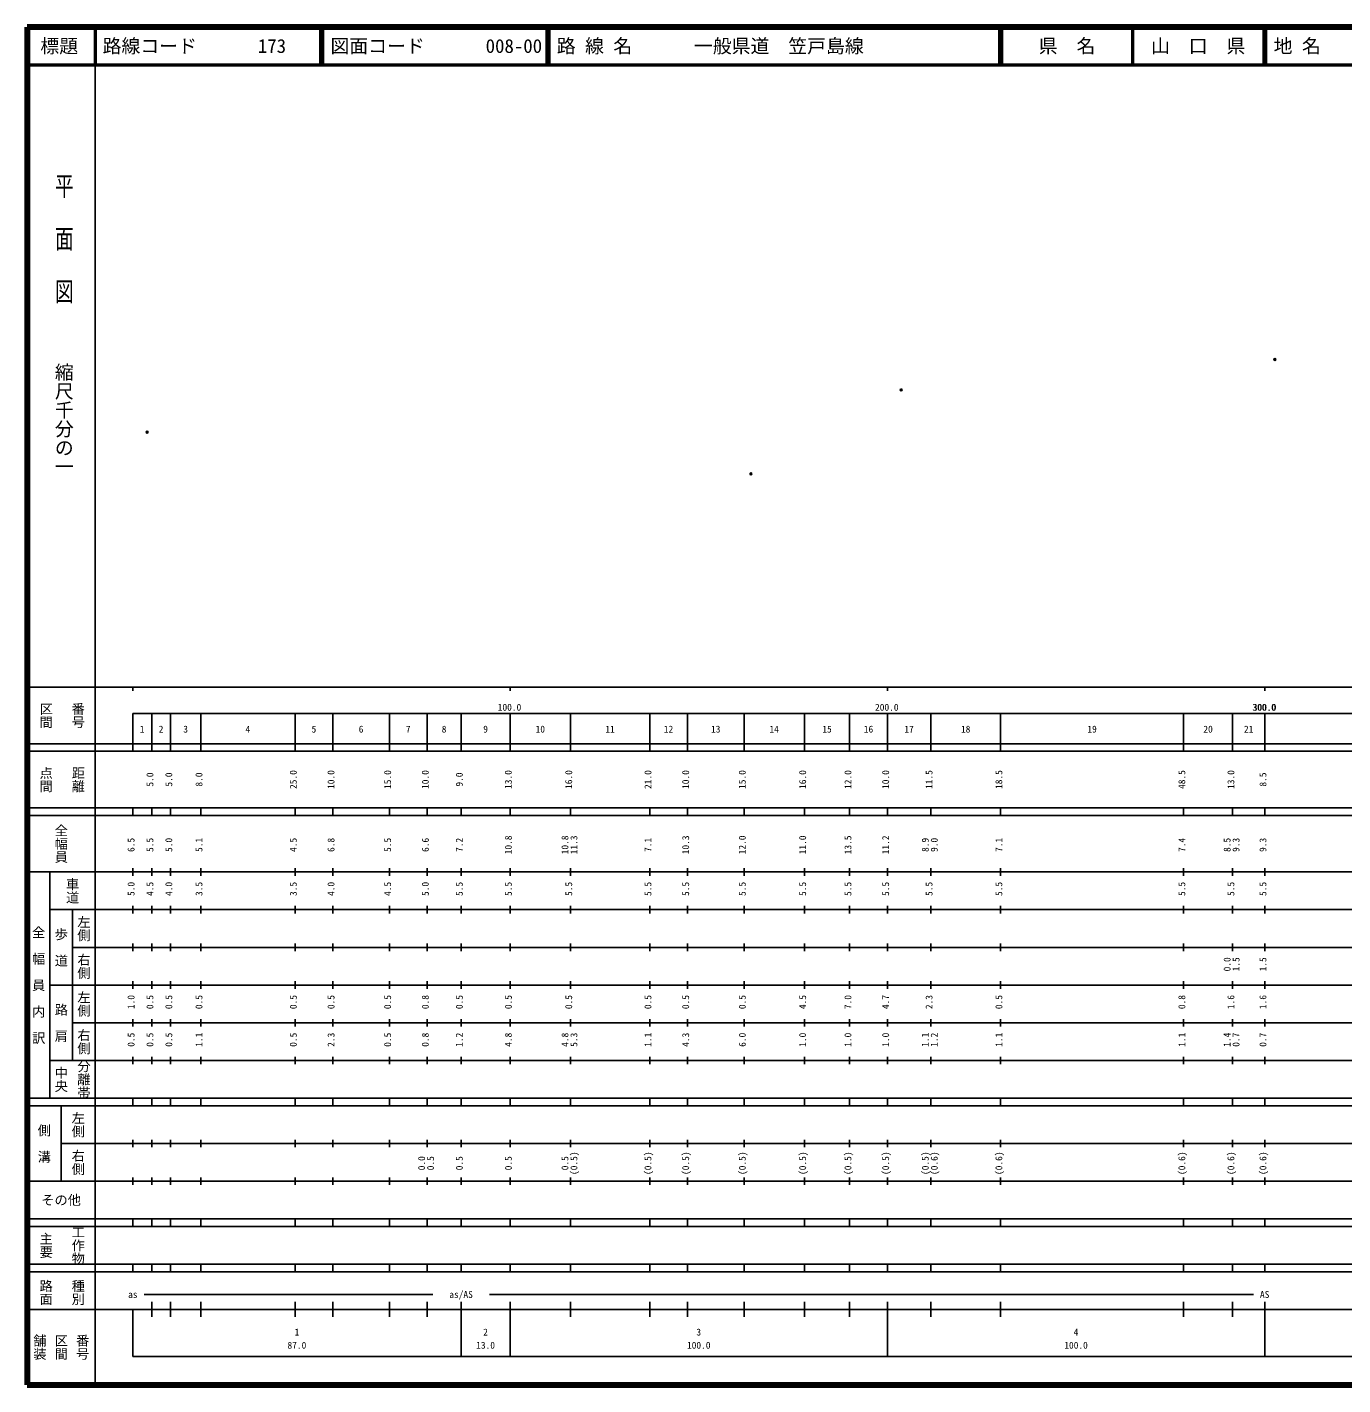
# Model space of a CAD drawing. Units: millimetres on the paper. Extents: x 40 to 680, y 20 to 380.
# Drawn here: x 40 to 388.7, y 20 to 380 of the extents above; entities that cross this region are included whole.
import ezdxf
from ezdxf.enums import TextEntityAlignment as Align

# ---------------------------------------------------------------- set-up
doc = ezdxf.new("R2010")
doc.units = ezdxf.units.MM
doc.header["$PDMODE"] = 32
doc.header["$PDSIZE"] = 0.5
doc.layers.add('M-OTRS', color=6, linetype='Continuous')
doc.layers.add('M-TTL-TXT', color=7, linetype='Continuous')
for name, color, linetype, lineweight in [('M-TTL', 2, 'Continuous', 140), ('M-TTL-BAND', 7, 'Continuous', 25), ('M-TTL-LINE', 7, 'Continuous', 50)]:
    doc.layers.add(name, color=color, linetype=linetype, lineweight=lineweight)
doc.styles.add('@ＭＳ ゴシック', font='')
doc.styles.add('ＭＳ ゴシック', font='')
doc.styles.get('@ＭＳ ゴシック').set_extended_font_data('@MS Gothic')
doc.styles.get('ＭＳ ゴシック').set_extended_font_data('MS Gothic')

msp = doc.modelspace()

# ---------------------------------------------------------------- linework, layer by layer
at = {"layer": 'M-OTRS'}
for p in [(370.714, 291.879), (271.663, 283.795), (71.783, 272.612), (231.85, 261.538)]:
    msp.add_point(p, dxfattribs=at)
at = {"layer": 'M-TTL'}
for p, q in [((40, 380), (40, 20)), ((680, 380), (40, 380)), ((40, 20), (680, 20))]:
    msp.add_line(p, q, dxfattribs=at)
at = {"layer": 'M-TTL-BAND'}
for p, q in [((58, 370), (58, 20)), ((40, 205), (579, 205)), ((68, 205), (68, 204)), ((168, 205), (168, 204)), ((268, 205), (268, 204)), ((368, 205), (368, 204)), ((68, 198), (579, 198)), ((68, 198), (68, 188)), ((73, 188), (73, 198)), ((78, 188), (78, 198)), ((86, 188), (86, 198)), ((111, 188), (111, 198)), ((121, 188), (121, 198)), ((136, 188), (136, 198)), ((146, 188), (146, 198)), ((155, 188), (155, 198)), ((168, 188), (168, 198)), ((184, 188), (184, 198)), ((205, 188), (205, 198)), ((215, 188), (215, 198)), ((230, 188), (230, 198)), ((246, 188), (246, 198)), ((258, 188), (258, 198)), ((268, 188), (268, 198)), ((279.5, 188), (279.5, 198)), ((298, 188), (298, 198)), ((346.5, 188), (346.5, 198)), ((359.5, 188), (359.5, 198)), ((368, 188), (368, 198)), ((40, 190), (579, 190)), ((40, 188), (579, 188)), ((40, 173), (579, 173)), ((68, 171), (68, 173)), ((73, 171), (73, 173)), ((78, 171), (78, 173)), ((86, 171), (86, 173)), ((111, 171), (111, 173)), ((121, 171), (121, 173)), ((136, 171), (136, 173)), ((146, 171), (146, 173)), ((155, 171), (155, 173)), ((168, 171), (168, 173)), ((184, 171), (184, 173)), ((205, 171), (205, 173)), ((215, 171), (215, 173)), ((230, 171), (230, 173)), ((246, 171), (246, 173)), ((258, 171), (258, 173)), ((268, 171), (268, 173)), ((279.5, 171), (279.5, 173)), ((298, 171), (298, 173)), ((346.5, 171), (346.5, 173)), ((359.5, 171), (359.5, 173)), ((368, 171), (368, 173)), ((40, 171), (579, 171)), ((40, 156), (579, 156)), ((46, 96), (46, 156)), ((68, 155), (68, 157)), ((73, 155), (73, 157)), ((78, 155), (78, 157)), ((86, 155), (86, 157)), ((111, 155), (111, 157)), ((121, 155), (121, 157)), ((136, 155), (136, 157)), ((146, 155), (146, 157)), ((155, 155), (155, 157)), ((168, 155), (168, 157)), ((184, 155), (184, 157)), ((205, 155), (205, 157)), ((215, 155), (215, 157)), ((230, 155), (230, 157)), ((246, 155), (246, 157)), ((258, 155), (258, 157)), ((268, 155), (268, 157)), ((279.5, 155), (279.5, 157)), ((298, 155), (298, 157)), ((346.5, 155), (346.5, 157)), ((359.5, 155), (359.5, 157)), ((368, 155), (368, 157)), ((46, 146), (579, 146)), ((52, 146), (52, 106)), ((68, 145), (68, 147)), ((73, 145), (73, 147)), ((78, 145), (78, 147)), ((86, 145), (86, 147)), ((111, 145), (111, 147)), ((121, 145), (121, 147)), ((136, 145), (136, 147)), ((146, 145), (146, 147)), ((155, 145), (155, 147)), ((168, 145), (168, 147)), ((184, 145), (184, 147)), ((205, 145), (205, 147)), ((215, 145), (215, 147)), ((230, 145), (230, 147)), ((246, 145), (246, 147)), ((258, 145), (258, 147)), ((268, 145), (268, 147)), ((279.5, 145), (279.5, 147)), ((298, 145), (298, 147)), ((346.5, 145), (346.5, 147)), ((359.5, 145), (359.5, 147)), ((368, 145), (368, 147)), ((68, 135), (68, 137)), ((73, 135), (73, 137)), ((78, 135), (78, 137)), ((86, 135), (86, 137)), ((111, 135), (111, 137)), ((121, 135), (121, 137)), ((136, 135), (136, 137)), ((146, 135), (146, 137)), ((155, 135), (155, 137)), ((168, 135), (168, 137)), ((184, 135), (184, 137)), ((205, 135), (205, 137)), ((215, 135), (215, 137)), ((230, 135), (230, 137)), ((246, 135), (246, 137)), ((258, 135), (258, 137)), ((268, 135), (268, 137)), ((279.5, 135), (279.5, 137)), ((298, 135), (298, 137)), ((346.5, 135), (346.5, 137)), ((359.5, 135), (359.5, 137)), ((368, 135), (368, 137)), ((52, 136), (579, 136)), ((46, 126), (579, 126)), ((68, 125), (68, 127)), ((73, 125), (73, 127)), ((78, 125), (78, 127)), ((86, 125), (86, 127)), ((111, 125), (111, 127)), ((121, 125), (121, 127)), ((136, 125), (136, 127)), ((146, 125), (146, 127)), ((155, 125), (155, 127)), ((168, 125), (168, 127)), ((184, 125), (184, 127)), ((205, 125), (205, 127)), ((215, 125), (215, 127)), ((230, 125), (230, 127)), ((246, 125), (246, 127)), ((258, 125), (258, 127)), ((268, 125), (268, 127)), ((279.5, 125), (279.5, 127)), ((298, 125), (298, 127)), ((346.5, 125), (346.5, 127)), ((359.5, 125), (359.5, 127)), ((368, 125), (368, 127)), ((52, 116), (579, 116)), ((68, 115), (68, 117)), ((73, 115), (73, 117)), ((78, 115), (78, 117)), ((86, 115), (86, 117)), ((111, 115), (111, 117)), ((121, 115), (121, 117)), ((136, 115), (136, 117)), ((146, 115), (146, 117)), ((155, 115), (155, 117)), ((168, 115), (168, 117)), ((184, 115), (184, 117)), ((205, 115), (205, 117)), ((215, 115), (215, 117)), ((230, 115), (230, 117)), ((246, 115), (246, 117)), ((258, 115), (258, 117)), ((268, 115), (268, 117)), ((279.5, 115), (279.5, 117)), ((298, 115), (298, 117)), ((346.5, 115), (346.5, 117)), ((359.5, 115), (359.5, 117)), ((368, 115), (368, 117)), ((46, 106), (579, 106)), ((68, 105), (68, 107)), ((73, 105), (73, 107)), ((78, 105), (78, 107)), ((86, 105), (86, 107)), ((111, 105), (111, 107)), ((121, 105), (121, 107)), ((136, 105), (136, 107)), ((146, 105), (146, 107)), ((155, 105), (155, 107)), ((168, 105), (168, 107)), ((184, 105), (184, 107)), ((205, 105), (205, 107)), ((215, 105), (215, 107)), ((230, 105), (230, 107)), ((246, 105), (246, 107)), ((258, 105), (258, 107)), ((268, 105), (268, 107)), ((279.5, 105), (279.5, 107)), ((298, 105), (298, 107)), ((346.5, 105), (346.5, 107)), ((359.5, 105), (359.5, 107)), ((368, 105), (368, 107)), ((40, 96), (579, 96)), ((40, 94), (579, 94)), ((49, 94), (49, 74)), ((68, 94), (68, 96)), ((73, 94), (73, 96)), ((78, 94), (78, 96)), ((86, 94), (86, 96)), ((111, 94), (111, 96)), ((121, 94), (121, 96)), ((136, 94), (136, 96)), ((146, 94), (146, 96)), ((155, 94), (155, 96)), ((168, 94), (168, 96)), ((184, 94), (184, 96)), ((205, 94), (205, 96)), ((215, 94), (215, 96)), ((230, 94), (230, 96)), ((246, 94), (246, 96)), ((258, 94), (258, 96)), ((268, 94), (268, 96)), ((279.5, 94), (279.5, 96)), ((298, 94), (298, 96)), ((346.5, 94), (346.5, 96)), ((359.5, 94), (359.5, 96)), ((368, 94), (368, 96)), ((49, 84), (579, 84)), ((68, 83), (68, 85)), ((73, 83), (73, 85)), ((78, 83), (78, 85)), ((86, 83), (86, 85)), ((111, 83), (111, 85)), ((121, 83), (121, 85)), ((136, 83), (136, 85)), ((146, 83), (146, 85)), ((155, 83), (155, 85)), ((168, 83), (168, 85)), ((184, 83), (184, 85)), ((205, 83), (205, 85)), ((215, 83), (215, 85)), ((230, 83), (230, 85)), ((246, 83), (246, 85)), ((258, 83), (258, 85)), ((268, 83), (268, 85)), ((279.5, 83), (279.5, 85)), ((298, 83), (298, 85)), ((346.5, 83), (346.5, 85)), ((359.5, 83), (359.5, 85)), ((368, 83), (368, 85)), ((40, 74), (579, 74)), ((68, 73), (68, 75)), ((73, 73), (73, 75)), ((78, 73), (78, 75)), ((86, 73), (86, 75)), ((111, 73), (111, 75)), ((121, 73), (121, 75)), ((136, 73), (136, 75)), ((146, 73), (146, 75)), ((155, 73), (155, 75)), ((168, 73), (168, 75)), ((184, 73), (184, 75)), ((205, 73), (205, 75)), ((215, 73), (215, 75)), ((230, 73), (230, 75)), ((246, 73), (246, 75)), ((258, 73), (258, 75)), ((268, 73), (268, 75)), ((279.5, 73), (279.5, 75)), ((298, 73), (298, 75)), ((346.5, 73), (346.5, 75)), ((359.5, 73), (359.5, 75)), ((368, 73), (368, 75)), ((40, 64), (579, 64)), ((40, 62), (579, 62)), ((68, 62), (68, 64)), ((73, 62), (73, 64)), ((78, 62), (78, 64)), ((86, 62), (86, 64)), ((111, 62), (111, 64)), ((121, 62), (121, 64)), ((136, 62), (136, 64)), ((146, 62), (146, 64)), ((155, 62), (155, 64)), ((168, 62), (168, 64)), ((184, 62), (184, 64)), ((205, 62), (205, 64)), ((215, 62), (215, 64)), ((230, 62), (230, 64)), ((246, 62), (246, 64)), ((258, 62), (258, 64)), ((268, 62), (268, 64)), ((279.5, 62), (279.5, 64)), ((298, 62), (298, 64)), ((346.5, 62), (346.5, 64)), ((359.5, 62), (359.5, 64)), ((368, 62), (368, 64)), ((40, 52), (579, 52)), ((68, 50), (68, 52)), ((73, 50), (73, 52)), ((78, 50), (78, 52)), ((86, 50), (86, 52)), ((111, 50), (111, 52)), ((121, 50), (121, 52)), ((136, 50), (136, 52)), ((146, 50), (146, 52)), ((155, 50), (155, 52)), ((168, 50), (168, 52)), ((184, 50), (184, 52)), ((205, 50), (205, 52)), ((215, 50), (215, 52)), ((230, 50), (230, 52)), ((246, 50), (246, 52)), ((258, 50), (258, 52)), ((268, 50), (268, 52)), ((279.5, 50), (279.5, 52)), ((298, 50), (298, 52)), ((346.5, 50), (346.5, 52)), ((359.5, 50), (359.5, 52)), ((368, 50), (368, 52)), ((40, 50), (579, 50)), ((71, 44), (147.5, 44)), ((162.5, 44), (365, 44)), ((40, 40), (579, 40)), ((68, 40), (68, 27.5)), ((73, 38), (73, 42)), ((78, 38), (78, 42)), ((86, 38), (86, 42)), ((111, 38), (111, 42)), ((121, 38), (121, 42)), ((136, 38), (136, 42)), ((146, 38), (146, 42)), ((155, 27.5), (155, 42)), ((168, 27.5), (168, 42)), ((184, 38), (184, 42)), ((205, 38), (205, 42)), ((215, 38), (215, 42)), ((230, 38), (230, 42)), ((246, 38), (246, 42)), ((258, 38), (258, 42)), ((268, 27.5), (268, 42)), ((279.5, 38), (279.5, 42)), ((298, 38), (298, 42)), ((346.5, 38), (346.5, 42)), ((359.5, 38), (359.5, 42)), ((368, 27.5), (368, 42)), ((68, 27.5), (579, 27.5))]:
    msp.add_line(p, q, dxfattribs=at)
at = {"layer": 'M-TTL-LINE'}
for p, q in [((58, 380), (58, 370)), ((117.75, 380), (117.75, 370)), ((118.25, 380), (118.25, 370)), ((177.75, 380), (177.75, 370)), ((178.25, 380), (178.25, 370)), ((297.75, 380), (297.75, 370)), ((298.25, 380), (298.25, 370)), ((333, 380), (333, 370)), ((367.75, 380), (367.75, 370)), ((368.25, 380), (368.25, 370)), ((40, 370), (680, 370))]:
    msp.add_line(p, q, dxfattribs=at)

# ---------------------------------------------------------------- texts
at = {"layer": 'M-TTL-BAND', "style": '@ＭＳ ゴシック', "width": 1.4}
msp.add_text('平  面  図', height=3.666, rotation=270, dxfattribs=at).set_placement((49.777, 306.475), align=Align.MIDDLE_RIGHT)
at = {"layer": 'M-TTL-BAND', "style": '@ＭＳ ゴシック'}
msp.add_text('縮尺千分の一', height=3.666, rotation=270, dxfattribs=at).set_placement((49.777, 261.03), align=Align.MIDDLE_RIGHT)
for s, p in [('区間', (45, 197.5)), ('番号', (53.5, 197.5)), ('点間', (45, 180.5)), ('距離', (53.5, 180.5)), ('全幅員', (49, 163.5)), ('車道', (52, 151)), ('左側', (55, 141)), ('全\u3000幅\u3000員\u3000内\u3000訳', (43, 126)), ('歩\u3000道', (49, 136)), ('右側', (55, 131)), ('左側', (55, 121)), ('路\u3000肩', (49, 116)), ('右側', (55, 111)), ('分離帯', (55, 101)), ('中央', (49, 101)), ('左側', (53.5, 89)), ('側\u3000溝', (44.5, 84)), ('右側', (53.5, 79)), ('工作物', (53.5, 57)), ('主要', (45, 57)), ('路面', (45, 44.5)), ('種別', (53.5, 44.5)), ('舗装', (43.333, 30)), ('区間', (49, 30)), ('番号', (54.667, 30))]:
    msp.add_text(s, height=2.566, rotation=270, dxfattribs=at).set_placement(p, align=Align.MIDDLE_CENTER)
at = {"layer": 'M-TTL-BAND', "style": 'ＭＳ ゴシック'}
for s, p in [('100.0', (167.844, 198.195)), ('200.0', (267.844, 198.195)), ('300.0', (367.844, 198.195)), ('300.0', (368, 198.195)), ('1', (70.5, 192.405)), ('2', (75.5, 192.405)), ('3', (82, 192.405)), ('4', (98.5, 192.405)), ('5', (116, 192.405)), ('6', (128.5, 192.405)), ('7', (141, 192.405)), ('8', (150.5, 192.405)), ('9', (161.5, 192.405)), ('10', (176, 192.405)), ('11', (194.5, 192.405)), ('12', (210, 192.405)), ('13', (222.5, 192.405)), ('14', (238, 192.405)), ('15', (252, 192.405)), ('16', (263, 192.405)), ('17', (273.75, 192.405)), ('18', (288.75, 192.405)), ('19', (322.25, 192.405)), ('20', (353, 192.405)), ('21', (363.75, 192.405)), ('as', (68, 42.5)), ('as/AS', (155, 42.5)), ('AS', (368, 42.5)), ('1', (111.5, 32.523)), ('2', (161.5, 32.523)), ('3', (218, 32.523)), ('4', (318, 32.523)), ('87.0', (111.5, 29.033)), ('13.0', (161.5, 29.033)), ('100.0', (218, 29.033)), ('100.0', (318, 29.033))]:
    msp.add_text(s, height=1.833, dxfattribs=at).set_placement(p, align=Align.BOTTOM_CENTER)
for s, p in [('5.0', (74, 180.5)), ('5.0', (79, 180.5)), ('8.0', (87, 180.5)), ('25.0', (112, 180.5)), ('10.0', (122, 180.5)), ('15.0', (137, 180.5)), ('10.0', (147, 180.5)), ('9.0', (156, 180.5)), ('13.0', (169, 180.5)), ('16.0', (185, 180.5)), ('21.0', (206, 180.5)), ('10.0', (216, 180.5)), ('15.0', (231, 180.5)), ('16.0', (247, 180.5)), ('12.0', (259, 180.5)), ('10.0', (269, 180.5)), ('11.5', (280.5, 180.5)), ('18.5', (299, 180.5)), ('48.5', (347.5, 180.5)), ('13.0', (360.5, 180.5)), ('8.5', (369, 180.5)), ('6.5', (69, 163.174)), ('5.5', (74, 163.174)), ('5.0', (79, 163.174)), ('5.1', (87, 163.174)), ('4.5', (112, 163.174)), ('6.8', (122, 163.174)), ('5.5', (137, 163.174)), ('6.6', (147, 163.174)), ('7.2', (156, 163.174)), ('10.8', (169, 163.174)), ('10.8', (184, 163.174)), ('11.3', (186.37, 163.174)), ('7.1', (206, 163.174)), ('10.3', (216, 163.174)), ('12.0', (231, 163.174)), ('11.0', (247, 163.174)), ('13.5', (259, 163.174)), ('11.2', (269, 163.174)), ('8.9', (279.5, 163.174)), ('9.0', (281.87, 163.174)), ('7.1', (299, 163.174)), ('7.4', (347.5, 163.174)), ('8.5', (359.5, 163.174)), ('9.3', (361.87, 163.174)), ('9.3', (369, 163.174)), ('5.0', (69, 151.5)), ('4.5', (74, 151.5)), ('4.0', (79, 151.5)), ('3.5', (87, 151.5)), ('3.5', (112, 151.5)), ('4.0', (122, 151.5)), ('4.5', (137, 151.5)), ('5.0', (147, 151.5)), ('5.5', (156, 151.5)), ('5.5', (169, 151.5)), ('5.5', (185, 151.5)), ('5.5', (206, 151.5)), ('5.5', (216, 151.5)), ('5.5', (231, 151.5)), ('5.5', (247, 151.5)), ('5.5', (259, 151.5)), ('5.5', (269, 151.5)), ('5.5', (280.5, 151.5)), ('5.5', (299, 151.5)), ('5.5', (347.5, 151.5)), ('5.5', (360.5, 151.5)), ('5.5', (369, 151.5)), ('0.0', (359.5, 131.5)), ('1.5', (361.87, 131.5)), ('1.5', (369, 131.5)), ('1.0', (69, 121.5)), ('0.5', (74, 121.5)), ('0.5', (79, 121.5)), ('0.5', (87, 121.5)), ('0.5', (112, 121.5)), ('0.5', (122, 121.5)), ('0.5', (137, 121.5)), ('0.8', (147, 121.5)), ('0.5', (156, 121.5)), ('0.5', (169, 121.5)), ('0.5', (185, 121.5)), ('0.5', (206, 121.5)), ('0.5', (216, 121.5)), ('0.5', (231, 121.5)), ('4.5', (247, 121.5)), ('7.0', (259, 121.5)), ('4.7', (269, 121.5)), ('2.3', (280.5, 121.5)), ('0.5', (299, 121.5)), ('0.8', (347.5, 121.5)), ('1.6', (360.5, 121.5)), ('1.6', (369, 121.5)), ('0.5', (69, 111.5)), ('0.5', (74, 111.5)), ('0.5', (79, 111.5)), ('1.1', (87, 111.5)), ('0.5', (112, 111.5)), ('2.3', (122, 111.5)), ('0.5', (137, 111.5)), ('0.8', (147, 111.5)), ('1.2', (156, 111.5)), ('4.8', (169, 111.5)), ('4.8', (184, 111.5)), ('5.3', (186.37, 111.5)), ('1.1', (206, 111.5)), ('4.3', (216, 111.5)), ('6.0', (231, 111.5)), ('1.0', (247, 111.5)), ('1.0', (259, 111.5)), ('1.0', (269, 111.5)), ('1.1', (279.5, 111.5)), ('1.2', (281.87, 111.5)), ('1.1', (299, 111.5)), ('1.1', (347.5, 111.5)), ('1.4', (359.5, 111.5)), ('0.7', (361.87, 111.5)), ('0.7', (369, 111.5)), ('0.0', (146, 78.764)), ('0.5', (148.37, 78.764)), ('0.5', (156, 78.764)), ('0.5', (169, 78.764)), ('0.5', (184, 78.764)), ('(0.5)', (186.37, 78.764)), ('(0.5)', (206, 78.764)), ('(0.5)', (216, 78.764)), ('(0.5)', (231, 78.764)), ('(0.5)', (247, 78.764)), ('(0.5)', (259, 78.764)), ('(0.5)', (269, 78.764)), ('(0.5)', (279.5, 78.764)), ('(0.6)', (281.87, 78.764)), ('(0.6)', (299, 78.764)), ('(0.6)', (347.5, 78.764)), ('(0.6)', (360.5, 78.764)), ('(0.6)', (369, 78.764))]:
    msp.add_text(s, height=1.833, rotation=90, dxfattribs=at).set_placement(p, align=Align.BOTTOM_CENTER)
msp.add_text('その他', height=2.566, dxfattribs=at).set_placement((49, 69), align=Align.MIDDLE_CENTER)
at = {"layer": 'M-TTL-TXT', "style": 'ＭＳ ゴシック'}
for s, p in [('標題', (48.5, 375)), ('県\u3000名', (315.625, 375)), ('山\u3000口\u3000県', (350.375, 375))]:
    msp.add_text(s, height=3.666, dxfattribs=at).set_placement(p, align=Align.MIDDLE_CENTER)
for s, p in [('路線コード', (60, 375)), ('173', (101.142, 375)), ('図面コード', (120.38, 375)), ('008-00', (161.521, 375)), ('路 線 名', (180.38, 375)), ('一般県道\u3000笠戸島線', (216.734, 375)), ('地 名', (370.38, 375))]:
    msp.add_text(s, height=3.666, dxfattribs=at).set_placement(p, align=Align.MIDDLE_LEFT)

doc.saveas('drawing.dxf')
